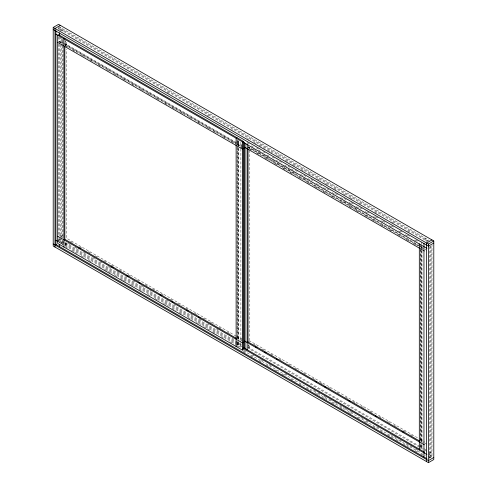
<?xml version="1.0" encoding="UTF-8"?>
<svg xmlns="http://www.w3.org/2000/svg" width="487" height="487" viewBox="0 0 487 487"><rect width="100%" height="100%" fill="white"/><g stroke="black" fill="none" stroke-linecap="round" stroke-linejoin="round"><path stroke-width="0.37" stroke-dasharray="2.44 1.83" d="M66.628 44.487L65.733 45.005L65.733 40.664M61.259 241.375L58.58 242.928L58.58 237.82M237.461 140.408L237.461 144.669L238.807 143.896M240.876 145.089L241.771 144.572M419.575 245.679L248.48 146.897L247.585 147.415L419.337 246.574M248.924 147.671L249.819 147.153L249.819 149.436M238.807 337.686L237.912 338.203L237.912 147.451M240.876 338.879L241.771 338.368M248.924 341.46L249.819 340.949L419.368 438.836M426.636 240.974L427.525 240.462M426.636 242.009L427.525 241.491L58.58 28.483L60.364 27.449L60.364 30.492L61.259 30.03L61.259 31.271M420.658 244.498L420.658 247.335L421.998 246.562M430.21 247.171L431.105 246.653L431.105 456.97L429.315 455.935M421.103 440.869L421.998 440.351M420.658 442.159L421.553 441.642L424.013 443.06M429.315 454.907L430.21 454.389L429.138 453.768M429.017 458.176L431.999 456.453L431.999 245.052M58.58 26.414L429.364 240.487M428.718 241.15L59.475 27.966L59.475 30.03M167.084 92.159L169.062 93.303M207.267 115.358L208.588 116.119M231.642 129.432L232.963 130.193M247.451 138.558L248.772 139.319M253.764 142.204L256.393 143.72M259.023 145.236L261.647 146.757M263.26 147.689L264.581 148.45M267.564 150.173L272.166 152.827M276.762 155.481L280.707 157.758M285.309 160.412L289.248 162.688M292.535 164.588L296.48 166.864M301.082 169.519L305.02 171.795M308.308 173.695L312.252 175.971M316.848 178.626L320.793 180.902M325.395 183.556L328.025 185.078M333.936 188.493L336.566 190.009M343.14 193.802L345.106 194.94M349.709 197.594L352.338 199.116M358.907 202.909L360.879 204.047M374.68 212.015L376.652 213.154M391.718 221.853L393.697 222.991M407.54 230.984L409.512 232.122M247.219 142.557L249.849 144.073M256.442 147.878L258.414 149.022M263.029 151.682L265.665 153.204M272.251 157.009L274.224 158.147M279.495 161.191L281.474 162.329M288.06 166.134L290.696 167.656M295.305 170.316L297.283 171.461M303.87 175.265L306.506 176.781M311.114 179.447L313.092 180.586M319.679 184.39L322.315 185.912M326.923 188.572L330.88 190.855M335.488 193.516L338.124 195.037M344.053 198.465L346.689 199.987M351.297 202.647L353.933 204.169M359.863 207.59L362.498 209.112M367.113 211.772L369.743 213.294M375.672 216.715L378.308 218.237M382.922 220.903L386.873 223.186M391.481 225.846L394.117 227.368M400.046 230.789L402.682 232.311M407.296 234.971L409.926 236.493M415.855 239.921L418.491 241.436M251.158 145.863L253.788 147.384M258.396 150.039L262.341 152.321M266.949 154.976L269.579 156.497M276.159 160.296L278.132 161.434M284.712 165.233L286.685 166.371M291.293 169.032L293.923 170.553M300.503 174.352L303.133 175.868M307.735 178.528L311.686 180.805M316.288 183.465L318.924 184.987M323.526 187.647L327.477 189.924M332.079 192.584L336.03 194.861M340.632 197.521L343.262 199.037M349.185 202.458L351.815 203.98M356.423 206.634L360.368 208.917M364.976 211.571L367.606 213.093M373.529 216.514L376.159 218.03M380.767 220.69L384.712 222.967M389.32 225.627L391.95 227.149M398.53 230.948L401.16 232.463M405.105 234.746L407.741 236.262M414.315 240.061L416.951 241.582M253.106 149.052L255.736 150.568M258.366 152.09L260.989 153.606M263.619 155.122L269.536 158.537M272.166 160.053L274.79 161.574M277.42 163.09L280.049 164.606M282.679 166.128L285.309 167.644M287.939 169.159L290.562 170.681M293.192 172.197L295.822 173.713M303.705 178.266L306.335 179.782M343.798 201.411L346.421 202.927M349.051 204.449L351.681 205.964M354.311 207.48L356.941 209.002M420.232 246.057L422.783 247.53M247.676 146.946L424.232 248.887M424.859 249.247L426.74 250.33M420.658 247.335L424.347 249.466M249.344 148.949L251.974 150.465M256.576 153.119L260.521 155.396M265.117 158.05L267.747 159.572M274.321 163.364L276.945 164.88M282.862 168.295L285.492 169.817M290.088 172.471L292.06 173.609M298.634 177.402L301.264 178.918M307.175 182.333L309.805 183.855M314.407 186.509L318.346 188.786M322.948 191.44L326.893 193.716M331.489 196.371L334.119 197.892M340.036 201.308L342.665 202.823M349.234 206.616L351.206 207.754M355.808 210.414L358.438 211.93M365.007 215.723L367.636 217.239M372.238 219.899L376.177 222.175M380.779 224.83L384.724 227.106M389.32 229.761L391.95 231.276M397.867 234.691L400.497 236.213M406.408 239.628L409.037 241.144M413.64 243.798L417.578 246.075M63.499 42.679L60.364 40.871L59.475 41.389L63.231 43.556M64.126 43.045L236.177 142.374M236.834 142.758L241.936 145.698M63.444 43.166L60.364 41.389L59.475 41.906L63.164 44.037M65.288 44.232L236.384 143.014M237.041 143.391L242.66 146.636M63.852 43.921L241.668 146.581M65.051 45.127L236.146 143.909M237.461 144.669L242.38 147.506M65.495 45.9L68.125 47.416M72.727 50.076L76.666 52.352M81.268 55.007L85.213 57.283M89.809 59.938L92.439 61.453M98.356 64.868L100.986 66.39M106.897 69.805L109.526 71.321M114.128 73.975L118.067 76.252M122.669 78.906L125.299 80.428M131.867 84.221L134.497 85.736M140.414 89.151L143.044 90.673M147.64 93.327L149.612 94.466M156.187 98.258L158.811 99.774M164.728 103.189L167.358 104.711M171.954 107.365L175.898 109.642M180.5 112.296L184.445 114.573M189.041 117.227L191.671 118.749M197.588 122.164L200.212 123.68M206.786 127.472L209.416 128.988M213.361 131.265L215.985 132.787M222.559 136.579L225.189 138.095M231.1 141.51L233.73 143.032M240.773 147.092L242.648 148.182M420.025 439.213L424.5 441.8M253.526 344.12L257.471 346.397M262.067 349.051L266.012 351.328M270.614 353.982L273.244 355.504M279.154 358.913L281.784 360.435M288.359 364.227L290.325 365.366M294.927 368.02L298.872 370.297M303.468 372.957L306.098 374.473M312.672 378.265L315.302 379.781M319.898 382.441L323.843 384.718M328.445 387.372L330.417 388.51M336.986 392.303L339.616 393.819M345.526 397.234L348.156 398.756M352.758 401.41L356.703 403.686M361.299 406.341L365.244 408.617M369.846 411.278L372.476 412.793M379.044 416.586L381.017 417.724M387.585 421.517L389.557 422.655M394.16 425.315L396.789 426.831M403.358 430.624L405.988 432.139M410.59 434.8L414.534 437.076M419.788 440.108L424.232 442.677M424.859 443.036L426.74 444.12M63.499 236.469L60.364 234.667L59.475 235.178L63.231 237.352M236.177 336.17L66.628 238.277L66.628 49.047M236.834 336.547L241.936 339.494M70.335 241.449L72.959 242.97M79.533 246.763L82.163 248.279M88.074 251.694L90.704 253.216M95.306 255.87L97.278 257.008M103.847 260.801L106.476 262.316M111.079 264.977L115.017 267.253M119.619 269.908L123.564 272.184M128.166 274.838L130.79 276.354M136.707 279.769L139.337 281.291M145.248 284.706L147.878 286.222M152.48 288.876L156.424 291.153M161.02 293.807L163.65 295.329M170.225 299.121L172.848 300.637M177.451 303.298L181.395 305.574M185.991 308.228L187.964 309.367M194.538 313.159L197.168 314.675M203.079 318.09L205.709 319.612M210.311 322.266L214.25 324.543M218.852 327.197L222.796 329.474M227.399 332.128L230.022 333.65M236.597 337.442L241.668 340.37M60.364 236.213L63.444 237.991M237.041 338.215L241.43 340.748M68.314 243.384L70.286 244.523M74.895 247.183L78.839 249.46M83.447 252.12L86.077 253.642M92.658 257.434L95.288 258.956M99.89 261.616L101.868 262.755M108.443 266.553L111.079 268.075M116.996 271.49L119.632 273.012M125.549 276.427L126.864 277.188M132.787 280.609L135.416 282.125M141.34 285.546L143.969 287.062M149.893 290.483L151.207 291.244M166.341 299.98L168.313 301.118M174.236 304.539L175.551 305.294M190.685 314.03L192.657 315.174M199.238 318.973L201.21 320.111M207.791 323.91L209.106 324.671M216.344 328.847L218.316 329.985M232.129 337.96L233.443 338.721M247.92 347.079L419.636 446.214M420.025 446.445L424.5 449.026M424.627 449.099L426.868 450.396M429.315 451.808L431.105 452.837L430.21 453.354L429.017 452.667M58.58 238.794L64.789 242.38M65.447 242.757L241.765 344.559M426.636 451.291L247.585 347.919L248.48 347.401L248.48 344.559M58.58 239.829L64.552 243.281M65.215 243.658L241.759 345.587L240.876 346.111L240.876 343.219M57.387 240.17L64.747 244.425M64.972 244.553L236.384 343.518M236.682 343.688L242.66 347.14M429.364 454.931L433.789 457.488M57.326 241.168L64.741 245.454M65.021 245.612L241.996 347.791M65.447 246.891L68.271 248.522M71.571 250.428L76.666 253.368M81.268 256.028L85.182 258.287M88.701 260.32L92.439 262.475M98.995 266.261L101.88 267.923M104.516 269.445L112.424 274.011M114.786 275.374L117.696 277.054M120.332 278.576L122.961 280.098M123.327 280.311L125.975 281.833M130.553 284.481L134.522 286.776M139.099 289.412L143.075 291.713M147.64 294.349L150.313 295.889M154.921 298.549L158.865 300.826M163.474 303.486L168.429 306.347M171.954 308.387L175.886 310.651M179.265 312.605L183.209 314.882M187.818 317.542L192.42 320.196M196.304 322.443L200.973 325.139M203.603 326.655L209.526 330.076M212.776 331.951L216.764 334.252M221.335 336.894L225.292 339.177M229.785 341.771L233.87 344.126M237.151 346.026L239.129 347.17M244.206 350.098L246.842 351.62M252.771 355.041L254.092 355.802M260.679 359.607L262.657 360.751M269.244 364.556L271.222 365.694M285.059 373.681L287.038 374.826M313.561 390.142L316.197 391.664M318.005 392.705L321.469 394.707M324.105 396.223L326.74 397.745M329.376 399.267L332.006 400.789M334.642 402.311L337.278 403.833M339.749 405.257L344.364 407.923M345.186 408.398L347.821 409.92M350.451 411.442L353.087 412.958M360.995 417.523L363.631 419.045M366.267 420.567L368.896 422.089M376.804 426.655L379.44 428.176M390.489 434.55L398.396 439.116M399.857 439.962L403.814 442.245M406.304 443.681L414.206 448.247M415.673 449.093L419.624 451.376M428.067 456.246L430.685 457.756M243.5 350.725L425.315 455.692M243.263 351.62L245.898 353.142M250.501 355.796L254.464 358.085M259.054 360.733L261.708 362.267M266.322 364.933L270.273 367.21M274.845 369.852L278.789 372.129M282.131 374.059L286.082 376.341M290.696 379.002L295.305 381.668M299.182 383.902L301.891 385.467M306.506 388.133L311.114 390.793M315.631 393.399L319.679 395.736M322.315 397.258L326.923 399.918M331.537 402.585L335.488 404.867M339.975 407.455L343.925 409.731M348.528 412.392L351.297 413.993M357.081 417.329L359.71 418.85M364.319 421.511L368.263 423.787M372.872 426.448L376.816 428.724M380.286 430.727L384.237 433.01M387.53 434.909L392.607 437.843M396.095 439.858L400.046 442.135M403.339 444.041L409.269 447.462M414.979 450.755L417.834 452.405M420.47 453.927L423.106 455.448M430.21 246.142L430.21 457.488M429.315 246.653L429.315 458.005M425.638 238.094L425.638 240.882M421.998 251.122L421.998 441.8M421.998 444.692L421.998 447.583L421.103 448.095L421.103 443.76M421.553 241.85L421.553 243.981M421.553 246.818L421.553 249.849M421.553 250.61L421.553 441.642M421.553 444.485L421.553 447.322L420.658 447.839L420.658 443.578M421.103 244.188L421.103 249.356M421.103 250.117L421.103 443.036M420.658 248.851L420.658 441.399M420.208 249.874L420.208 441.386M420.208 443.554L420.208 448.612M249.819 150.197L249.819 340.949M249.819 346.007L249.819 348.175L248.924 348.692L248.924 344.352M248.48 146.897L248.48 148.413M248.029 144.572L248.029 148.188M248.029 344.869L248.029 348.485M240.876 142.198L240.876 148.127M240.876 148.888L240.876 342.495M238.807 141.005L238.807 145.412M238.807 148.456L238.807 341.302M238.807 342.02L238.807 344.912L237.912 345.429L237.912 341.813M238.356 140.603L238.356 147.184M238.356 147.945L238.356 338.976M238.356 341.813L238.356 344.656L237.461 345.173L237.461 341.624M237.912 140.798L237.912 146.69M237.461 146.94L237.461 338.733M237.017 139.866L237.017 144.925M237.017 147.208L237.017 338.715M237.017 340.888L237.017 345.947M66.628 42.32L66.628 46.009M66.628 242.617L66.628 245.509L65.733 246.026L65.733 242.41M65.288 40.677L65.288 45.748M65.288 242.605L65.288 244.736M63.048 31.405L63.048 30.03L62.153 30.547L62.153 31.923M63.048 39.484L63.048 44.81M63.048 45.571L63.048 238.064M63.048 244.474L63.048 240.347L62.153 240.858L62.153 244.991M62.153 39.24L62.153 45.328M62.153 46.088L62.153 237.059M61.259 38.449L61.259 43.008M61.259 43.769L61.259 236.816M61.259 237.577L61.259 243.853M60.364 36.47L60.364 236.834M60.364 237.559L60.364 244.991M59.475 36.939L59.475 43.836M59.475 44.183L59.475 235.568M59.475 237.443L59.475 242.41M58.58 27.175L58.58 29.457M58.58 36.848L58.58 41.742M58.58 44.183L58.58 237.272"/><path stroke-width="0.73" d="M53.211 27.449L58.58 24.35L433.789 240.974L433.789 459.551L428.42 462.65L53.211 246.026L53.211 27.449L428.42 244.072L433.789 240.974M60.364 25.385L55.001 28.483L55.001 247.055M64.838 38.29L63.943 38.808L63.943 247.055M237.017 137.699L236.122 138.211L236.122 346.464M55.001 244.991L56.194 244.304M63.943 239.829L64.838 239.312L236.359 338.337M55.895 34.163L242.38 141.827L243.275 141.309L243.275 349.563L242.38 350.08L57.685 243.445L57.685 35.192L58.58 34.674L243.275 141.309M243.275 148.541L242.38 149.059L57.685 42.424M244.17 148.024L245.064 147.506M243.275 342.331L242.38 342.848L57.685 236.213M244.17 341.813L245.064 341.302M247.134 342.495L248.029 341.977L419.551 441.003M431.999 239.945L426.636 243.043L426.636 461.615M433.789 243.043L428.42 246.142L53.211 29.512M433.789 457.488L428.42 460.586L53.211 243.957M243.025 142.198L426.929 248.376M244.632 147.257L424.323 251M255.48 346.799L256.795 347.554M264.697 352.113L266.012 352.874M276.537 358.956L277.858 359.716M315.363 381.37L316.684 382.131M324.579 386.69L325.894 387.451M348.266 400.369L350.244 401.507M375.252 415.947L376.567 416.702M402.232 431.519L403.546 432.279M244.632 341.052L424.323 444.795M78.87 247.926L80.185 248.687M111.773 266.925L113.087 267.686M126.906 275.666L128.221 276.421M138.752 282.503L140.067 283.264M159.809 294.659L161.787 295.798M171.655 301.502L172.97 302.257M186.789 310.237L188.11 310.998M198.635 317.074L199.956 317.834M243.263 347.487L424.658 452.216M55.895 240.347L57.685 241.375M243.025 348.382L426.929 454.56M426.929 458.693L55.895 244.474L55.895 30.718M428.42 244.072L428.42 462.65M423.952 243.214L423.952 456.97M419.313 243.774L419.313 449.13M248.029 148.949L248.029 341.977M247.134 143.647L247.134 349.727M245.064 143.172L245.064 348.528M244.17 142.241L244.17 348.321M242.38 141.827L242.38 350.08M64.838 46.283L64.838 239.312M59.475 32.781L59.475 35.539M59.475 244.474L59.475 246.538"/></g></svg>
